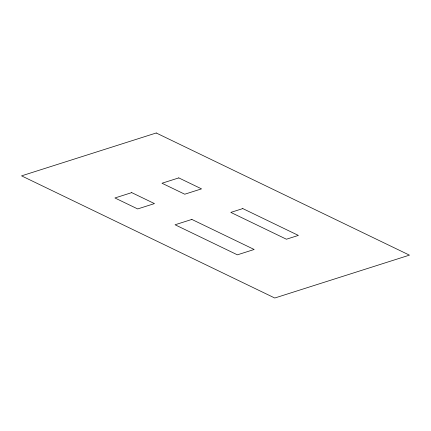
<?xml version="1.0" encoding="UTF-8"?>
<svg xmlns="http://www.w3.org/2000/svg" width="431" height="431" viewBox="0 0 431 431"><rect width="100%" height="100%" fill="white"/><g stroke="black" fill="none" stroke-linecap="round" stroke-linejoin="round"><path stroke-width="0.65" d="M156.232 132.985L21.55 175.859L274.768 298.015L409.45 255.141L156.232 132.985M131.724 192.625L114.937 197.969L137.678 208.938L154.465 203.594L131.724 192.625M178.79 177.895L161.997 183.24L184.737 194.214L201.53 188.87L178.79 177.895M191.86 219.427L175.072 224.772L237.384 254.829L254.171 249.484L191.86 219.427M242.788 208.588L230.817 212.402L286.416 239.221L298.381 235.412L242.788 208.588"/></g></svg>
